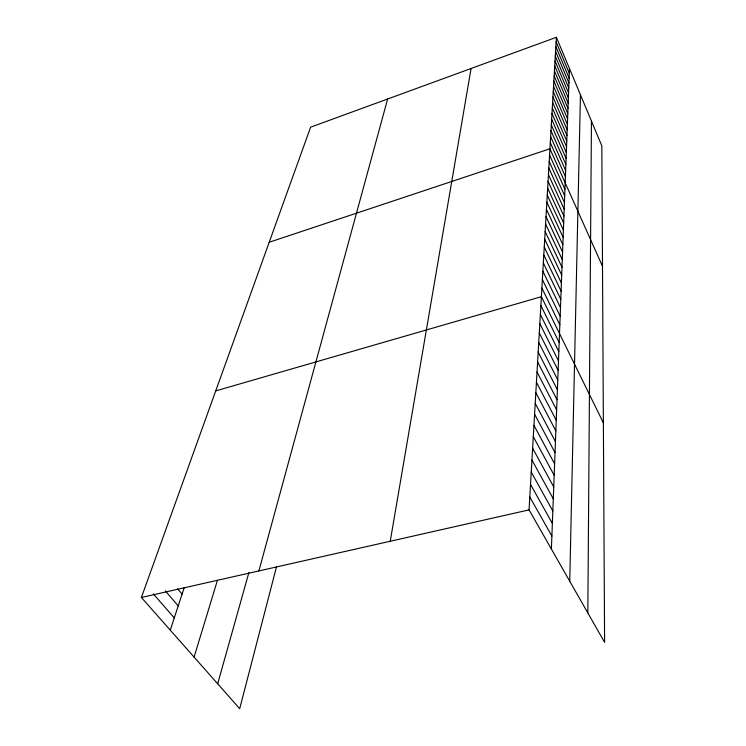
<?xml version="1.0" encoding="UTF-8"?>
<svg xmlns="http://www.w3.org/2000/svg" width="746" height="746" viewBox="0 0 746 746"><rect width="100%" height="100%" fill="white"/><g stroke="black" fill="none" stroke-linecap="round" stroke-linejoin="round"><path stroke-width="1.12" d="M587.829 612.923L591.447 121.066M569.748 581.237L580.453 94.798M551.397 549.056L569.487 68.595M556.385 37.3L601.826 145.871L604.605 642.353L529.054 509.882L556.385 37.3L310.616 127.174L141.395 597.481L239.699 708.7L276.44 567.072M390.242 541.251L471.071 68.492M258.881 570.932L387.622 99.013M217.683 683.793L248.884 572.574M194.091 657.105L217.459 580.22M170.256 630.137L184.178 587.755M269.213 242.245L549.942 148.78L602.498 266.285M215.725 390.904L541.382 296.694L603.374 422.851M141.395 597.481L529.054 509.882M153.284 593.844L174.275 617.884M165.304 590.888L178.229 605.873M177.595 588.79L182.099 594.077M529.8 497.013L551.891 536.104M530.527 484.415L552.366 523.431M531.236 472.097L552.833 511.019M531.935 460.03L553.29 498.86M532.625 448.225L553.737 486.952M533.287 436.662L554.175 475.286M533.95 425.332L554.604 463.844M534.584 414.226L555.033 452.635M535.218 403.353L555.444 441.641M535.833 392.694L555.845 430.871M536.439 382.241L556.246 420.296M537.027 372.002L556.637 409.927M537.614 361.95L557.02 399.753M538.183 352.093L557.393 389.776M538.743 342.423L557.766 379.975M539.293 332.93L558.129 370.352M539.824 323.624L558.484 360.915M540.356 314.476L558.829 351.636M540.878 305.506L559.174 342.526M541.885 288.04L559.845 324.79M542.379 279.536L560.162 316.155M542.864 271.19L560.488 307.66M543.33 262.984L560.796 299.314M543.797 254.918L561.113 291.117M544.263 246.991L561.412 283.051M544.711 239.205L561.71 275.115M545.149 231.54L562.008 267.32M545.587 224.014L562.298 259.645M546.016 216.61L562.577 252.101M546.436 209.318L562.857 244.669M546.855 202.157L563.127 237.368M547.256 195.107L563.407 230.169M547.657 188.169L563.668 223.091M548.058 181.343L563.929 216.126M548.441 174.629L564.19 209.262M549.205 161.5L564.694 195.862M548.823 168.009L564.442 202.511M549.578 155.093L564.936 189.307M550.296 142.682L565.421 176.625M550.641 136.667L565.645 170.47M551.322 124.918L566.102 158.441M550.986 130.746L565.878 164.418M551.648 119.164L566.326 152.557M551.984 113.495L566.54 146.757M552.618 102.398L566.969 135.39M552.301 107.909L566.755 141.031M552.935 96.971L567.184 129.823M553.243 91.618L567.389 124.34M553.849 81.127L567.79 113.588M553.551 86.331L567.594 118.922M554.147 75.989L567.986 108.319M554.735 65.928L568.377 97.987M554.446 70.926L568.182 103.116M555.294 56.127L568.76 87.935M555.015 60.995L568.564 92.924M555.574 51.325L568.946 83.002M556.124 41.916L569.31 73.332M555.854 46.588L569.123 78.134"/></g></svg>
